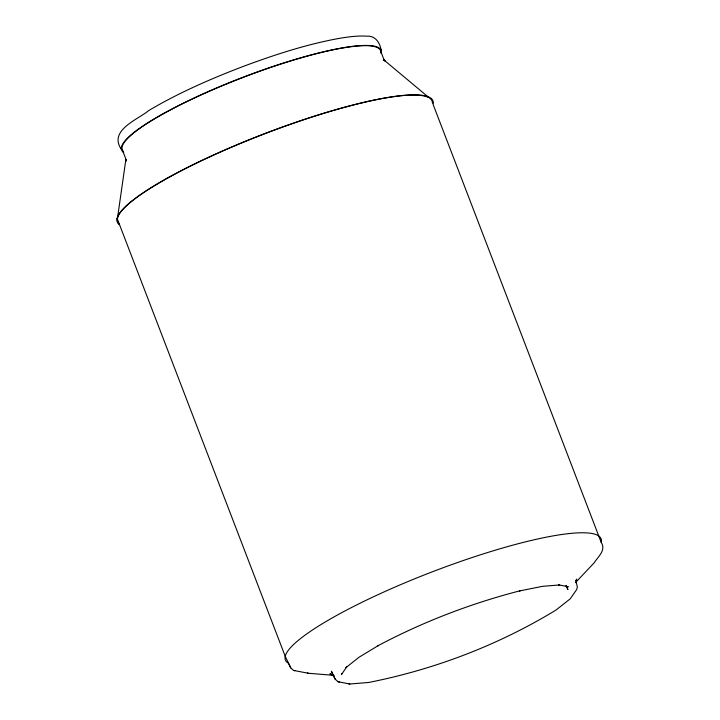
<?xml version="1.0" encoding="UTF-8"?>
<svg xmlns="http://www.w3.org/2000/svg" width="720" height="720" viewBox="0 0 720 720"><rect width="100%" height="100%" fill="white"/><g stroke="black" fill="none" stroke-linecap="round" stroke-linejoin="round"><path stroke-width="1.08" d="M117.405 218.754L125.892 159.309L125.955 161.235L125.694 158.634L122.076 149.22M342.027 673.479L341.415 674.631L346.806 666.72L345.969 667.593L358.938 657.306L378.558 645.417L377.838 645.795C422.874 621.9 470.799 603.486 520.164 590.76L519.408 590.958L542.493 586.332L559.728 584.946L558.522 584.856L568.62 586.773M575.568 580.833L576.729 579.123L576.108 581.634L577.332 586.962L576.711 589.473L570.312 598.752L556.092 609.984C498.69 644.994 434.574 669.456 368.649 682.47L349.857 684L338.076 681.75L335.223 679.203L331.407 671.202L332.631 673.785M575.397 582.714L594.198 562.788C598.005 556.659 606.339 550.314 601.236 542.439L433.134 104.508A169.074 29.646 -21 0 0 265.23 133.488A169.074 29.646 -21 0 0 119.34 224.667M117.126 218.394L285.228 656.325L290.745 667.881L293.589 670.428L308.484 673.272L334.179 675.378M333.333 674.496L329.877 673.83L333.288 675.531L335.223 679.203M293.589 670.428L294.867 670.671M338.076 681.75L339.345 682.002M307.305 673.038L308.484 673.272M348.669 683.766L349.857 684M428.661 97.362L383.562 59.679L385.074 61.038L383.535 58.941M565.992 585.558L567.909 589.563L566.361 585.405M290.745 667.881L288.576 663.336A169.074 29.646 -21 0 1 430.407 572.553A169.074 29.646 -21 0 1 601.236 542.439M381.339 50.913C380.142 43.029 375.525 35.415 366.66 36.162C357.444 35.586 348.246 36.9 339.165 38.385C305.919 44.451 273.69 55.062 242.082 66.852C209.97 79.2 178.254 92.997 148.644 110.619C137.538 119.79 108.216 130.428 121.437 149.463M380.7 51.165L384.318 60.579M429.507 98.073A168.381 29.529 -21 0 1 432.441 103.239M119.565 224.226A168.381 29.529 -21 0 1 244.611 141.651A168.381 29.529 -21 0 1 428.706 97.596M123.741 152.478A139.014 24.381 -21 0 1 240.84 78.129A139.014 24.381 -21 0 1 381.402 52.839M122.868 150.858A138.33 24.255 -21 0 1 245.727 76.383A138.33 24.255 -21 0 1 380.763 53.073"/></g></svg>
